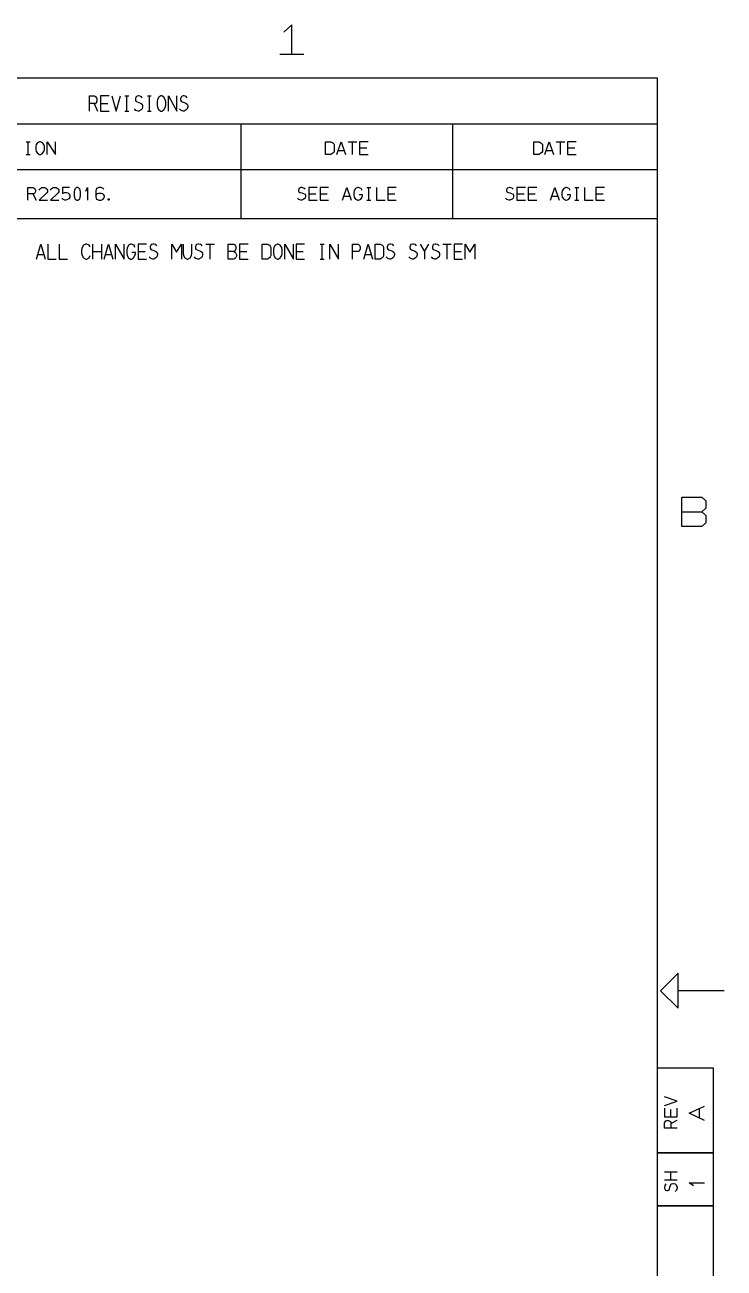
# Model space of a CAD drawing. Header units: millimetres. Extents: x 0 to 1189, y 35 to 806.
# Drawn here: x 915.9 to 1188.6, y 312.3 to 797.5 of the extents above; entities that cross this region are included whole.
import ezdxf

# ---------------------------------------------------------------- set-up
doc = ezdxf.new("R2010")
doc.units = ezdxf.units.MM
doc.layers.add('Pen 1', color=7, linetype='Continuous')

msp = doc.modelspace()

# ---------------------------------------------------------------- linework, layer by layer
at = {"layer": 'Pen 1', "color": 7, "lineweight": 30}
for p, q in [((1015.33, 786), (1024.75, 786)), ((942.92, 766.78), (944.22, 763.8)), ((945.45, 766.78), (948.28, 766.78)), ((954.88, 769.7), (956.42, 769.7)), ((955.67, 763.8), (955.67, 769.7)), ((963.67, 769.7), (965.22, 769.7)), ((964.47, 763.8), (964.47, 769.7)), ((954.88, 763.8), (956.42, 763.8)), ((963.67, 763.8), (965.22, 763.8)), ((777.4, 758.85), (1162.45, 758.85)), ((1000.17, 758.85), (1000.17, 721.7)), ((1082.7, 758.85), (1082.7, 721.7)), ((916.35, 751.85), (917.92, 751.85)), ((917.15, 746.92), (917.15, 751.85)), ((1038.07, 748.47), (1040.45, 748.47)), ((1042, 751.85), (1045.35, 751.85)), ((1043.68, 746.92), (1043.68, 751.85)), ((1046.4, 749.42), (1049.22, 749.42)), ((1119.22, 748.47), (1121.6, 748.47)), ((1123.12, 751.85), (1126.5, 751.85)), ((1124.8, 746.92), (1124.8, 751.85)), ((1127.53, 749.42), (1130.35, 749.42)), ((916.35, 746.92), (917.92, 746.92)), ((777.4, 740.97), (1162.45, 740.97)), ((1049.2, 733.95), (1050.78, 733.95)), ((1050, 729.05), (1050, 733.95)), ((1130.35, 733.95), (1131.9, 733.95)), ((1131.15, 729.05), (1131.15, 733.95)), ((919, 731.55), (920.3, 729.05)), ((1026.6, 731.55), (1029.43, 731.55)), ((1031, 731.55), (1033.82, 731.55)), ((1040.28, 730.58), (1042.65, 730.58)), ((1049.2, 729.05), (1050.78, 729.05)), ((1057.4, 731.55), (1060.22, 731.55)), ((1107.72, 731.55), (1110.55, 731.55)), ((1112.12, 731.55), (1114.95, 731.55)), ((1121.43, 730.58), (1123.8, 730.58)), ((1130.35, 729.05), (1131.9, 729.05)), ((1138.53, 731.55), (1141.35, 731.55)), ((942.42, 706.05), (942.42, 711.92)), ((942.42, 709.03), (945.8, 709.03)), ((945.8, 711.92), (945.8, 706.05)), ((960.03, 709.03), (962.85, 709.03)), ((986.42, 711.92), (989.8, 711.92)), ((988.12, 706.05), (988.12, 711.92)), ((999.62, 709.03), (1002.45, 709.03)), ((1021.65, 709.03), (1024.47, 709.03)), ((1031.05, 711.92), (1032.62, 711.92)), ((1031.85, 706.05), (1031.85, 711.92)), ((1071.72, 709.03), (1073.4, 711.92)), ((1078.85, 711.92), (1082.2, 711.92)), ((1080.53, 706.05), (1080.53, 711.92)), ((1083.25, 709.03), (1086.07, 709.03)), ((920.92, 707.88), (923.3, 707.88)), ((947.33, 707.88), (949.7, 707.88)), ((1031.05, 706.05), (1032.62, 706.05)), ((1048.55, 707.88), (1050.9, 707.88)), ((1172.1, 607.45), (1179.95, 607.45)), ((1188.57, 420.55), (1170.7, 420.55)), ((1167.75, 371.3), (1167.75, 374.12)), ((1179.03, 370.75), (1179.03, 374.7)), ((1167.75, 368.77), (1170.25, 370.08)), ((1165.32, 349.92), (1170.25, 349.92)), ((1167.75, 346.55), (1167.75, 349.92)), ((1170.25, 346.55), (1165.32, 346.55))]:
    msp.add_line(p, q, dxfattribs=at)
for points in [[(1020.03, 786), (1020.03, 797.45), (1016.88, 794.6)], [(26.55, 776.72), (1162.45, 776.72), (1162.45, 61.62), (26.55, 61.62), (26.55, 776.72)], [(777.4, 776.72), (1162.45, 776.72), (1162.45, 721.7), (777.4, 721.7), (777.4, 776.72)], [(941.05, 763.8), (941.05, 769.7), (943.12, 769.7), (943.45, 769.45), (943.88, 769), (944.03, 768.55), (944.03, 767.85), (943.65, 766.95), (943.28, 766.78), (941.05, 766.78)], [(948.83, 769.7), (945.45, 769.7), (945.45, 763.8), (948.83, 763.8)], [(949.85, 769.7), (951.53, 763.8), (953.22, 769.7)], [(961.62, 769), (961.22, 769.45), (960.4, 769.7), (960.03, 769.7), (959.42, 769.45), (959.22, 769.22), (959.03, 768.55), (959.03, 768.08), (959.22, 767.62), (959.65, 767.4), (960.4, 767.17), (961.03, 766.95), (961.62, 766.55), (961.83, 765.88), (961.83, 765.4), (961.62, 764.72), (961.22, 764.28), (960.4, 763.8), (960.03, 763.8), (959.22, 764.03), (958.65, 764.72)], [(969.3, 769.7), (968.97, 769.7), (968.15, 769.22), (967.58, 768.33), (967.45, 767.4), (967.45, 766.1), (967.58, 765.17), (968.15, 764.28), (968.97, 763.8), (969.3, 763.8), (970.12, 764.28), (970.67, 765.17), (970.83, 766.1), (970.83, 767.4), (970.67, 768.33), (970.12, 769.22), (969.3, 769.7)], [(971.85, 763.8), (971.85, 769.7), (975.22, 763.8), (975.22, 769.7)], [(979.22, 769), (978.83, 769.45), (978.03, 769.7), (977.62, 769.7), (977.03, 769.45), (976.83, 769.22), (976.65, 768.55), (976.65, 768.08), (976.83, 767.62), (977.25, 767.4), (978.03, 767.17), (978.62, 766.95), (979.22, 766.55), (979.42, 765.88), (979.42, 765.4), (979.22, 764.72), (978.83, 764.28), (978.03, 763.8), (977.62, 763.8), (976.83, 764.03), (976.25, 764.72)], [(921.97, 751.85), (921.67, 751.85), (920.83, 751.45), (920.28, 750.7), (920.15, 749.92), (920.15, 748.85), (920.28, 748.08), (920.83, 747.33), (921.67, 746.92), (921.97, 746.92), (922.83, 747.33), (923.35, 748.08), (923.5, 748.85), (923.5, 749.92), (923.35, 750.7), (922.83, 751.45), (921.97, 751.85)], [(924.55, 746.92), (924.55, 751.85), (927.9, 746.92), (927.9, 751.85)], [(1033.2, 746.92), (1033.2, 751.85), (1035.25, 751.85), (1036.03, 751.45), (1036.35, 751.08), (1036.55, 750.7), (1036.55, 748.08), (1036.35, 747.7), (1036.03, 747.33), (1035.25, 746.92), (1033.2, 746.92)], [(1037.6, 746.92), (1039.28, 751.85), (1040.95, 746.92)], [(1049.75, 751.85), (1046.4, 751.85), (1046.4, 746.92), (1049.75, 746.92)], [(1114.32, 746.92), (1114.32, 751.85), (1116.4, 751.85), (1117.15, 751.45), (1117.5, 751.08), (1117.7, 750.7), (1117.7, 748.08), (1117.5, 747.7), (1117.15, 747.33), (1116.4, 746.92), (1114.32, 746.92)], [(1118.72, 746.92), (1120.4, 751.85), (1122.1, 746.92)], [(1130.9, 751.85), (1127.53, 751.85), (1127.53, 746.92), (1130.9, 746.92)], [(917.12, 729.05), (917.12, 733.95), (919.17, 733.95), (919.53, 733.78), (919.95, 733.38), (920.1, 733), (920.1, 732.42), (919.72, 731.67), (919.35, 731.55), (917.12, 731.55)], [(921.53, 733), (921.72, 733.38), (922.1, 733.78), (922.53, 733.95), (923.7, 733.95), (924.08, 733.78), (924.5, 733.38), (924.7, 733), (924.7, 732.25), (924.5, 731.85), (921.53, 729.05), (924.7, 729.05)], [(925.92, 733), (926.12, 733.38), (926.5, 733.78), (926.92, 733.95), (928.1, 733.95), (928.47, 733.78), (928.9, 733.38), (929.1, 733), (929.1, 732.25), (928.9, 731.85), (925.92, 729.05), (929.1, 729.05)], [(933.3, 733.95), (930.53, 733.95), (930.53, 731.67), (931.33, 732.05), (932.08, 732.05), (932.7, 731.85), (933.08, 731.55), (933.5, 730.97), (933.5, 730.2), (933.08, 729.62), (932.5, 729.25), (931.9, 729.05), (931.5, 729.05), (930.7, 729.45), (930.33, 729.83)], [(935.15, 732.25), (935.15, 730.78), (935.3, 730.03), (935.45, 729.62), (935.8, 729.25), (936.1, 729.05), (936.7, 729.05), (936.97, 729.25), (937.33, 729.62), (937.47, 730.03), (937.62, 730.78), (937.62, 732.25), (937.47, 733), (937.33, 733.38), (936.97, 733.78), (936.7, 733.95), (936.1, 733.95), (935.8, 733.78), (935.45, 733.38), (935.3, 733), (935.15, 732.25)], [(939.62, 732.55), (940.35, 733.95), (940.35, 729.05)], [(946.7, 733.38), (946.5, 733.58), (946.12, 733.78), (945.6, 733.95), (944.78, 733.95), (944.25, 733.78), (943.9, 733.53), (943.72, 733.2), (943.53, 732.62), (943.53, 730.4), (943.72, 729.83), (943.9, 729.45), (944.25, 729.25), (944.78, 729.05), (945.6, 729.05), (946.12, 729.25), (946.5, 729.45), (946.7, 729.83), (946.9, 730.4), (946.9, 730.78), (946.7, 731.15), (946.35, 731.47), (945.6, 731.67), (944.78, 731.67), (944.05, 731.55), (943.72, 731.15), (943.53, 730.78)], [(1025.18, 733.38), (1024.75, 733.78), (1023.95, 733.95), (1023.58, 733.95), (1022.95, 733.78), (1022.75, 733.58), (1022.58, 733), (1022.58, 732.62), (1022.75, 732.25), (1023.17, 732.05), (1023.95, 731.85), (1024.55, 731.67), (1025.18, 731.35), (1025.35, 730.78), (1025.35, 730.4), (1025.18, 729.83), (1024.75, 729.45), (1023.95, 729.05), (1023.58, 729.05), (1022.75, 729.25), (1022.2, 729.83)], [(1029.95, 733.95), (1026.6, 733.95), (1026.6, 729.05), (1029.95, 729.05)], [(1034.35, 733.95), (1031, 733.95), (1031, 729.05), (1034.35, 729.05)], [(1039.8, 729.05), (1041.47, 733.95), (1043.15, 729.05)], [(1047.4, 732.83), (1047.05, 733.58), (1046.03, 733.95), (1045.72, 733.95), (1044.88, 733.58), (1044.3, 732.62), (1044.2, 732.05), (1044.2, 730.97), (1044.3, 730.2), (1044.88, 729.45), (1045.72, 729.05), (1046.03, 729.05), (1046.88, 729.45), (1047.4, 730.2), (1047.55, 730.78), (1047.55, 731.15), (1046.22, 731.15)], [(1053, 733.95), (1053, 729.05), (1056.35, 729.05)], [(1060.75, 733.95), (1057.4, 733.95), (1057.4, 729.05), (1060.75, 729.05)], [(1106.3, 733.38), (1105.88, 733.78), (1105.07, 733.95), (1104.7, 733.95), (1104.1, 733.78), (1103.9, 733.58), (1103.7, 733), (1103.7, 732.62), (1103.9, 732.25), (1104.32, 732.05), (1105.07, 731.85), (1105.7, 731.67), (1106.3, 731.35), (1106.5, 730.78), (1106.5, 730.4), (1106.3, 729.83), (1105.88, 729.45), (1105.07, 729.05), (1104.7, 729.05), (1103.9, 729.25), (1103.32, 729.83)], [(1111.07, 733.95), (1107.72, 733.95), (1107.72, 729.05), (1111.07, 729.05)], [(1115.5, 733.95), (1112.12, 733.95), (1112.12, 729.05), (1115.5, 729.05)], [(1120.93, 729.05), (1122.6, 733.95), (1124.3, 729.05)], [(1128.53, 732.83), (1128.2, 733.58), (1127.15, 733.95), (1126.85, 733.95), (1126.03, 733.58), (1125.45, 732.62), (1125.32, 732.05), (1125.32, 730.97), (1125.45, 730.2), (1126.03, 729.45), (1126.85, 729.05), (1127.15, 729.05), (1128, 729.45), (1128.53, 730.2), (1128.7, 730.78), (1128.7, 731.15), (1127.35, 731.15)], [(1134.12, 733.95), (1134.12, 729.05), (1137.5, 729.05)], [(1141.9, 733.95), (1138.53, 733.95), (1138.53, 729.05), (1141.9, 729.05)], [(948.78, 729.17), (948.7, 729.05), (948.5, 729.05), (948.42, 729.17), (948.42, 729.5), (948.5, 729.62), (948.7, 729.62), (948.78, 729.5), (948.78, 729.17)], [(920.42, 706.05), (922.1, 711.92), (923.78, 706.05)], [(924.83, 711.92), (924.83, 706.05), (928.17, 706.05)], [(929.22, 711.92), (929.22, 706.05), (932.58, 706.05)], [(941.38, 710.78), (941, 711.47), (940.1, 711.92), (939.7, 711.92), (938.75, 711.47), (938.22, 710.55), (938.03, 709.65), (938.03, 708.35), (938.22, 707.42), (938.75, 706.5), (939.7, 706.05), (940.1, 706.05), (941, 706.5), (941.38, 707.42)], [(946.83, 706.05), (948.5, 711.92), (950.2, 706.05)], [(951.22, 706.05), (951.22, 711.92), (954.6, 706.05), (954.6, 711.92)], [(958.83, 710.55), (958.5, 711.47), (957.45, 711.92), (957.15, 711.92), (956.33, 711.47), (955.75, 710.33), (955.62, 709.65), (955.62, 708.35), (955.75, 707.42), (956.33, 706.5), (957.15, 706.05), (957.45, 706.05), (958.3, 706.5), (958.83, 707.42), (959, 708.1), (959, 708.58), (957.65, 708.58)], [(963.4, 711.92), (960.03, 711.92), (960.03, 706.05), (963.4, 706.05)], [(967.4, 711.25), (967, 711.7), (966.17, 711.92), (965.8, 711.92), (965.2, 711.7), (965, 711.47), (964.8, 710.78), (964.8, 710.33), (965, 709.88), (965.42, 709.65), (966.17, 709.4), (966.8, 709.17), (967.4, 708.8), (967.6, 708.1), (967.6, 707.65), (967.4, 706.97), (967, 706.5), (966.17, 706.05), (965.8, 706.05), (965, 706.28), (964.42, 706.97)], [(973.22, 706.05), (973.22, 711.92), (975.08, 708.8), (976.92, 711.92), (976.92, 706.05)], [(977.62, 711.92), (977.62, 708.35), (977.75, 707.42), (978.33, 706.5), (979.15, 706.05), (979.47, 706.05), (980.3, 706.5), (980.85, 707.42), (981, 708.35), (981, 711.92)], [(985, 711.25), (984.6, 711.7), (983.8, 711.92), (983.4, 711.92), (982.8, 711.7), (982.6, 711.47), (982.42, 710.78), (982.42, 710.33), (982.6, 709.88), (983.03, 709.65), (983.8, 709.4), (984.4, 709.17), (985, 708.8), (985.2, 708.1), (985.2, 707.65), (985, 706.97), (984.6, 706.5), (983.8, 706.05), (983.4, 706.05), (982.6, 706.28), (982.03, 706.97)], [(995.22, 706.05), (995.22, 711.92), (997.3, 711.92), (997.65, 711.7), (998.05, 711.25), (998.22, 710.78), (998.22, 710.1), (997.83, 709.17), (997.45, 709.03), (995.22, 709.03)], [(997.45, 709.03), (997.83, 708.8), (998.22, 708.35), (998.4, 707.88), (998.4, 707.2), (998.22, 706.72), (997.83, 706.28), (997.45, 706.05), (995.22, 706.05)], [(1003, 711.92), (999.62, 711.92), (999.62, 706.05), (1003, 706.05)], [(1008.42, 706.05), (1008.42, 711.92), (1010.5, 711.92), (1011.28, 711.47), (1011.6, 711.03), (1011.8, 710.55), (1011.8, 707.42), (1011.6, 706.97), (1011.28, 706.5), (1010.5, 706.05), (1008.42, 706.05)], [(1014.67, 711.92), (1014.38, 711.92), (1013.53, 711.47), (1012.95, 710.55), (1012.83, 709.65), (1012.83, 708.35), (1012.95, 707.42), (1013.53, 706.5), (1014.38, 706.05), (1014.67, 706.05), (1015.5, 706.5), (1016.05, 707.42), (1016.2, 708.35), (1016.2, 709.65), (1016.05, 710.55), (1015.5, 711.47), (1014.67, 711.92)], [(1017.22, 706.05), (1017.22, 711.92), (1020.6, 706.05), (1020.6, 711.92)], [(1025, 711.92), (1021.65, 711.92), (1021.65, 706.05), (1025, 706.05)], [(1034.85, 706.05), (1034.85, 711.92), (1038.2, 706.05), (1038.2, 711.92)], [(1043.65, 706.05), (1043.65, 711.92), (1045.7, 711.92), (1046.05, 711.7), (1046.47, 711.25), (1046.62, 710.78), (1046.62, 710.1), (1046.25, 709.17), (1045.85, 709.03), (1043.65, 709.03)], [(1048.05, 706.05), (1049.72, 711.92), (1051.4, 706.05)], [(1052.45, 706.05), (1052.45, 711.92), (1054.5, 711.92), (1055.28, 711.47), (1055.62, 711.03), (1055.8, 710.55), (1055.8, 707.42), (1055.62, 706.97), (1055.28, 706.5), (1054.5, 706.05), (1052.45, 706.05)], [(1059.82, 711.25), (1059.4, 711.7), (1058.6, 711.92), (1058.22, 711.92), (1057.6, 711.7), (1057.43, 711.47), (1057.22, 710.78), (1057.22, 710.33), (1057.43, 709.88), (1057.82, 709.65), (1058.6, 709.4), (1059.2, 709.17), (1059.82, 708.8), (1060.03, 708.1), (1060.03, 707.65), (1059.82, 706.97), (1059.4, 706.5), (1058.6, 706.05), (1058.22, 706.05), (1057.43, 706.28), (1056.85, 706.97)], [(1068.62, 711.25), (1068.2, 711.7), (1067.4, 711.92), (1067.03, 711.92), (1066.4, 711.7), (1066.22, 711.47), (1066.03, 710.78), (1066.03, 710.33), (1066.22, 709.88), (1066.65, 709.65), (1067.4, 709.4), (1068.03, 709.17), (1068.62, 708.8), (1068.82, 708.1), (1068.82, 707.65), (1068.62, 706.97), (1068.2, 706.5), (1067.4, 706.05), (1067.03, 706.05), (1066.22, 706.28), (1065.65, 706.97)], [(1070.05, 711.92), (1071.72, 709.03), (1071.72, 706.05)], [(1077.43, 711.25), (1077, 711.7), (1076.2, 711.92), (1075.82, 711.92), (1075.2, 711.7), (1075.03, 711.47), (1074.82, 710.78), (1074.82, 710.33), (1075.03, 709.88), (1075.45, 709.65), (1076.2, 709.4), (1076.82, 709.17), (1077.43, 708.8), (1077.62, 708.1), (1077.62, 707.65), (1077.43, 706.97), (1077, 706.5), (1076.2, 706.05), (1075.82, 706.05), (1075.03, 706.28), (1074.45, 706.97)], [(1086.6, 711.92), (1083.25, 711.92), (1083.25, 706.05), (1086.6, 706.05)], [(1087.65, 706.05), (1087.65, 711.92), (1089.47, 708.8), (1091.35, 711.92), (1091.35, 706.05)], [(1172.1, 601.72), (1172.1, 613.17), (1179.95, 613.17), (1181.5, 611.75), (1181.5, 608.88), (1179.95, 607.45), (1181.5, 606.03), (1181.5, 603.15), (1179.95, 601.72), (1172.1, 601.72)], [(1163.82, 420.55), (1170.7, 413.67), (1170.7, 427.42), (1163.82, 420.55)], [(1162.45, 199.12), (1184.45, 199.12), (1184.45, 390.27), (1162.45, 390.27), (1162.45, 199.12)], [(1165.32, 375.7), (1170.25, 377.4), (1165.32, 379.08)], [(1165.32, 374.67), (1165.32, 371.3), (1170.25, 371.3), (1170.25, 374.67)], [(1180.88, 369.92), (1175, 372.73), (1180.88, 375.52)], [(1170.25, 366.9), (1165.32, 366.9), (1165.32, 368.98), (1165.53, 369.33), (1165.9, 369.73), (1166.3, 369.9), (1166.88, 369.9), (1167.62, 369.5), (1167.75, 369.12), (1167.75, 366.9)], [(1162.45, 357.27), (1184.45, 357.27), (1162.45, 357.27)], [(1165.9, 345.12), (1165.53, 344.73), (1165.32, 343.9), (1165.32, 343.52), (1165.53, 342.92), (1165.72, 342.73), (1166.3, 342.52), (1166.68, 342.52), (1167.05, 342.73), (1167.25, 343.15), (1167.43, 343.9), (1167.62, 344.52), (1167.95, 345.12), (1168.53, 345.33), (1168.9, 345.33), (1169.47, 345.12), (1169.85, 344.73), (1170.25, 343.9), (1170.25, 343.52), (1170.05, 342.73), (1169.47, 342.15)], [(1176.68, 344.35), (1175, 345.58), (1180.88, 345.58)], [(1162.45, 336.65), (1184.45, 336.65), (1162.45, 336.65)]]:
    msp.add_lwpolyline(points, dxfattribs=at)

doc.saveas('drawing.dxf')
